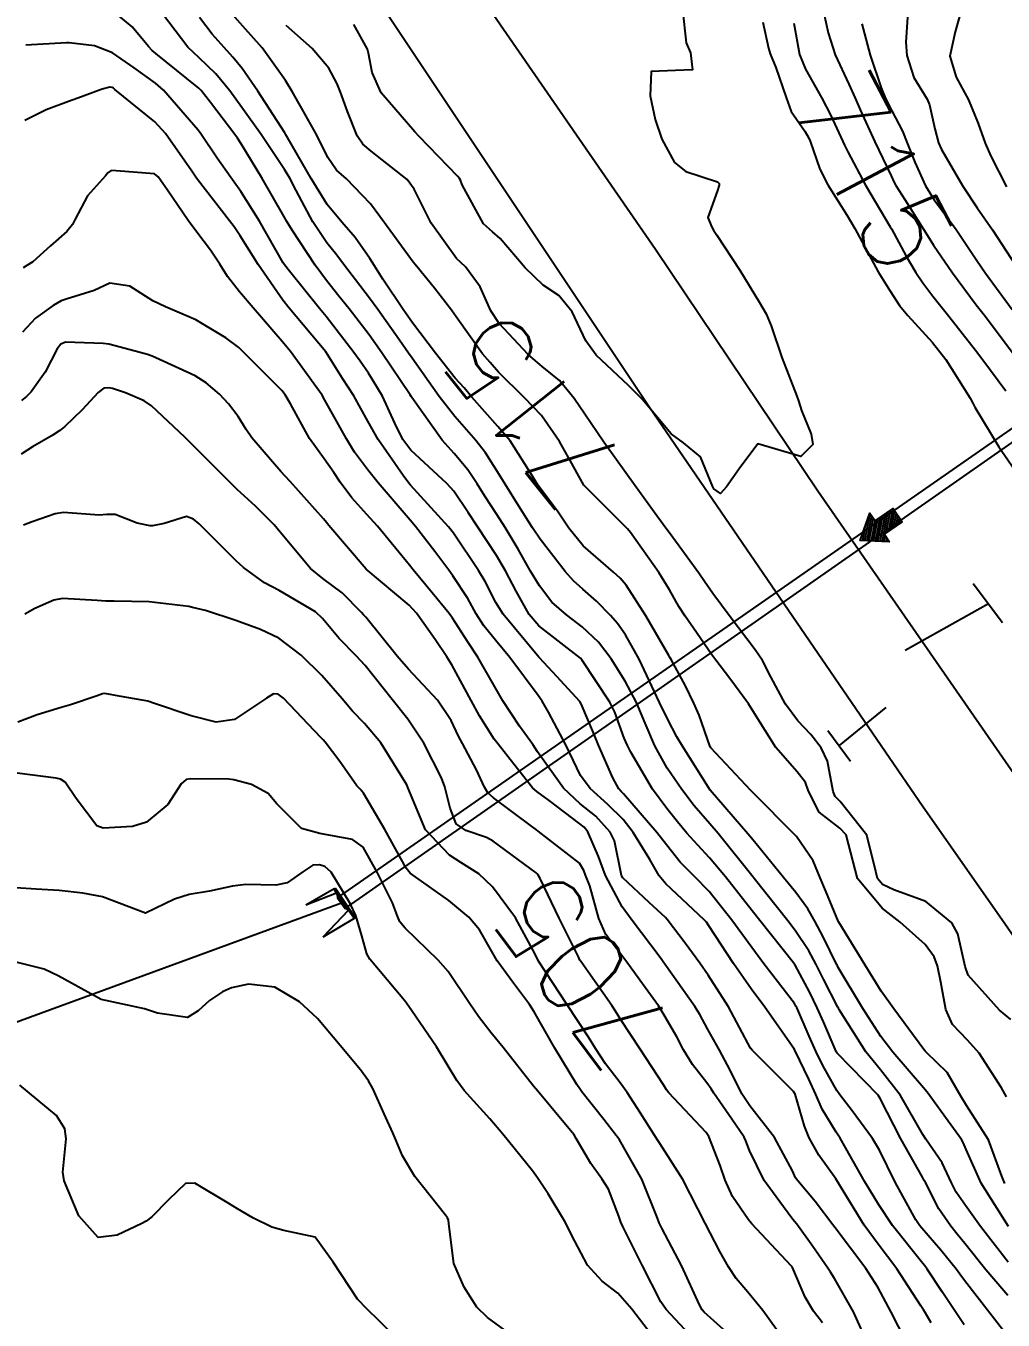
# Model space of a CAD drawing. Header units: metres. Extents: x 298520 to 308411, y 7433745 to 7450750.
# Drawn here: x 300044.5 to 300089.6, y 7449226.3 to 7449286 of the extents above; entities that cross this region are included whole.
import ezdxf
from ezdxf.enums import TextEntityAlignment as Align

# ---------------------------------------------------------------- set-up
doc = ezdxf.new("R2010")
doc.units = ezdxf.units.M
doc.header["$LTSCALE"] = 10
doc.linetypes.add('CONTINUO', pattern=[0])
doc.linetypes.add('TRACEJADO', pattern=[8.7, 8, -0.7])
for name, color, linetype in [('Cotas', 45, 'Continuous'), ('Curvas de Nivel 1m', 11, 'Continuous'), ('Curvas de Nivel 5m', 15, 'Continuous'), ('GALERIA', 45, 'Continuous'), ('Linha Férrea', 251, 'TRACKS'), ('Pórtico', 62, 'Continuous'), ('TEXTO', 45, 'Continuous')]:
    doc.layers.add(name, color=color, linetype=linetype)
doc.styles.add('Style-STANDARD', font='STANDARD.shx')
doc.linetypes.add('TRACKS', pattern='A,0.15,[130,ltypeshp.shx,S=0.25,R=0,X=0,Y=0],0.15', length=0.3)

msp = doc.modelspace()

# ---------------------------------------------------------------- hatches: boundary and pattern name
at = {"layer": 'TEXTO'}
msp.add_hatch(color=256, dxfattribs=at).paths.add_polyline_path([(300084.906, 7449263.111), (300084.065, 7449262.543), (300084.306, 7449262.187), (300082.96, 7449262.242), (300083.41, 7449263.511), (300083.651, 7449263.155), (300084.492, 7449263.724)])

# ---------------------------------------------------------------- linework, layer by layer
at = {"layer": 'Curvas de Nivel 1m', "flags": 128}
for points, elevation in [([(300089.787, 7449228.938), (300088.521, 7449230.583), (300087.817, 7449231.548), (300087.397, 7449232.167), (300087.184, 7449232.6), (300086.753, 7449233.518), (300085.993, 7449234.618), (300085.856, 7449234.834), (300084.817, 7449236.631), (300083.895, 7449237.816), (300083.222, 7449238.647), (300082.004, 7449240.577), (300081.956, 7449240.66), (300081.924, 7449240.716), (300081.269, 7449241.996), (300080.93, 7449242.675), (300080.588, 7449243.309), (300079.968, 7449244.243), (300079.626, 7449244.693), (300078.065, 7449246.646), (300078.018, 7449246.71), (300076.404, 7449248.726), (300076.027, 7449249.17), (300075.301, 7449250.007), (300074.725, 7449250.75), (300074.058, 7449251.736), (300073.48, 7449252.766), (300073.038, 7449253.816), (300072.635, 7449254.775), (300072.108, 7449255.755), (300071.465, 7449256.79), (300070.887, 7449257.555), (300070.137, 7449258.26), (300069.404, 7449258.817), (300068.737, 7449259.409), (300068.156, 7449260.153), (300067.749, 7449260.834), (300067.169, 7449261.849), (300066.581, 7449262.846), (300066.199, 7449263.443), (300065.639, 7449264.29), (300065.277, 7449264.864), (300064.858, 7449265.509), (300064.227, 7449266.27), (300063.675, 7449266.886), (300062.262, 7449268.854), (300062.233, 7449268.9), (300062.193, 7449268.971), (300060.885, 7449270.914), (300060.295, 7449271.739), (300059.377, 7449272.934), (300058.906, 7449273.528), (300058.326, 7449274.249), (300057.801, 7449274.955), (300056.741, 7449276.574), (300056.495, 7449276.969), (300056.357, 7449277.212), (300055.341, 7449278.98), (300054.399, 7449280.549), (300054.224, 7449280.815), (300054.098, 7449280.995), (300052.971, 7449282.466), (300052.539, 7449283.018), (300052.49, 7449283.076), (300052.434, 7449283.13), (300051.888, 7449283.576), (300050.45, 7449284.733), (300050.279, 7449284.871), (300050.109, 7449285.045), (300049.361, 7449285.956), (300048.469, 7449286.699)], 712), ([(300089.803, 7449230.592), (300088.539, 7449232.583), (300087.848, 7449234.136), (300087.722, 7449234.462), (300087.644, 7449234.593), (300087.022, 7449235.446), (300086.183, 7449236.615), (300086.058, 7449236.791), (300085.887, 7449236.99), (300084.462, 7449238.634), (300083.91, 7449239.358), (300083.079, 7449240.648), (300081.951, 7449242.543), (300081.908, 7449242.616), (300081.89, 7449242.661), (300081.254, 7449243.959), (300080.873, 7449244.676), (300080.544, 7449245.244), (300079.993, 7449246.006), (300079.424, 7449246.696), (300078.02, 7449248.414), (300077.771, 7449248.713), (300076.043, 7449250.73), (300074.754, 7449252.75), (300074.507, 7449253.183), (300074.085, 7449253.981), (300073.697, 7449254.764), (300073.342, 7449255.53), (300072.754, 7449256.774), (300072.134, 7449257.895), (300071.765, 7449258.412), (300071.433, 7449258.791), (300070.795, 7449259.446), (300070.155, 7449260.001), (300069.732, 7449260.38), (300069.349, 7449260.812), (300068.185, 7449262.315), (300067.835, 7449262.834), (300067.205, 7449263.838), (300066.574, 7449264.846), (300066.219, 7449265.416), (300065.662, 7449266.293), (300065.216, 7449266.865), (300064.249, 7449267.973), (300063.53, 7449268.887), (300062.281, 7449270.667), (300062.122, 7449270.902), (300061.701, 7449271.497), (300060.696, 7449272.916), (300060.318, 7449273.433), (300059.67, 7449274.273), (300059.163, 7449274.938), (300058.806, 7449275.411), (300058.343, 7449275.988), (300057.698, 7449276.957), (300056.937, 7449278.402), (300056.635, 7449278.967), (300056.387, 7449279.378), (300055.311, 7449280.981), (300054.422, 7449282.234), (300053.863, 7449282.999), (300053.219, 7449283.787), (300052.448, 7449284.519), (300051.934, 7449285.025), (300050.472, 7449286.944)], 713), ([(300074.764, 7449286.756), (300074.929, 7449285.224), (300075.136, 7449284.75), (300075.223, 7449283.967), (300074.441, 7449283.935), (300073.32, 7449283.891), (300073.265, 7449282.772), (300073.502, 7449281.684), (300073.811, 7449280.766), (300074.392, 7449279.702), (300074.911, 7449279.275), (300076.384, 7449278.8), (300076.455, 7449278.729), (300076.455, 7449278.656), (300076.378, 7449278.398), (300075.938, 7449277.158), (300076.099, 7449276.734), (300076.191, 7449276.572), (300076.349, 7449276.345), (300077.411, 7449274.719), (300078.318, 7449273.23), (300078.628, 7449272.707), (300078.848, 7449272.162), (300079.352, 7449270.699), (300080.042, 7449268.915), (300080.122, 7449268.691), (300080.256, 7449268.252), (300080.706, 7449267.149), (300080.784, 7449266.682), (300080.227, 7449266.118), (300078.233, 7449266.71), (300077.376, 7449265.563), (300076.798, 7449264.724), (300076.514, 7449264.423), (300076.212, 7449264.634), (300076.176, 7449264.694), (300076.162, 7449264.731), (300075.594, 7449266.107), (300074.814, 7449266.751), (300074.239, 7449267.179), (300072.907, 7449268.774), (300072.269, 7449269.404), (300070.777, 7449270.795), (300070.293, 7449271.469), (300069.67, 7449272.81), (300069.051, 7449273.55), (300068.325, 7449274.031), (300067.497, 7449274.838), (300066.346, 7449276.187), (300065.989, 7449276.495), (300065.579, 7449276.862), (300064.596, 7449278.661), (300064.522, 7449278.878), (300064.468, 7449278.963), (300064.385, 7449279.047), (300062.607, 7449280.898), (300062.406, 7449281.116), (300060.854, 7449282.916), (300060.442, 7449283.851), (300060.268, 7449284.74), (300060.221, 7449284.923), (300059.588, 7449286.057)], 717), ([(300081.274, 7449286.672), (300081.478, 7449285.684), (300081.806, 7449284.666), (300082.433, 7449283.317), (300082.726, 7449282.657), (300082.976, 7449282.095), (300083.636, 7449280.648), (300084.387, 7449279.077), (300084.525, 7449278.778), (300084.602, 7449278.637), (300085.017, 7449277.986), (300085.888, 7449276.617), (300086.063, 7449276.327), (300086.346, 7449275.879), (300087.216, 7449274.601), (300088.318, 7449273.132), (300088.741, 7449272.586), (300090.155, 7449270.701)], 714), ([(300085.158, 7449286.63), (300085.07, 7449285.242), (300085.111, 7449284.63), (300085.433, 7449283.62), (300086.051, 7449282.616), (300086.164, 7449282.358), (300086.409, 7449281.253), (300086.575, 7449280.608), (300086.718, 7449280.289), (300087.699, 7449278.597), (300088.368, 7449277.597), (300089.064, 7449276.583), (300090.334, 7449274.656)], 712), ([(300087.591, 7449286.599), (300087.339, 7449285.727), (300087.096, 7449284.604), (300087.4, 7449283.639), (300087.964, 7449282.595), (300088.412, 7449281.489), (300088.73, 7449280.587), (300088.988, 7449279.993), (300089.709, 7449278.577)], 711), ([(300089.634, 7449232.572), (300089.503, 7449232.906), (300088.891, 7449234.58), (300087.877, 7449236.165), (300087.615, 7449236.594), (300086.981, 7449237.69), (300086.017, 7449238.618), (300085.958, 7449238.674), (300085.904, 7449238.76), (300084.512, 7449240.634), (300083.935, 7449241.444), (300083.192, 7449242.648), (300081.973, 7449244.637), (300081.966, 7449244.653), (300081.383, 7449246.059), (300081.12, 7449246.673), (300080.8, 7449247.467), (300080.022, 7449248.58), (300079.916, 7449248.691), (300078.042, 7449250.587), (300077.92, 7449250.711), (300076.072, 7449252.68), (300076.043, 7449252.73), (300075.529, 7449254.181), (300075.285, 7449254.742), (300074.893, 7449255.541), (300074.24, 7449256.758), (300074.195, 7449256.83), (300074.125, 7449256.942), (300073.064, 7449258.771), (300072.157, 7449260.185), (300071.885, 7449260.509), (300071.57, 7449260.786), (300070.181, 7449262.007), (300069.519, 7449262.81), (300068.99, 7449263.607), (300068.211, 7449264.642), (300068.074, 7449264.831), (300067.839, 7449265.211), (300066.808, 7449266.844), (300066.243, 7449267.513), (300065.043, 7449268.868), (300064.682, 7449269.289), (300064.272, 7449269.743), (300063.367, 7449270.889), (300062.304, 7449272.298), (300061.865, 7449272.904), (300060.929, 7449274.312), (300060.55, 7449274.918), (300060.336, 7449275.259), (300059.651, 7449276.235), (300059.039, 7449276.94), (300058.365, 7449277.764), (300057.622, 7449278.958), (300056.528, 7449280.842), (300056.457, 7449280.969), (300056.404, 7449281.062), (300055.168, 7449282.983), (300054.443, 7449284.032), (300054.014, 7449284.561), (300053.606, 7449285.003), (300053.06, 7449285.612), (300052.467, 7449286.386)], 714), ([(300089.919, 7449240.144), (300089.399, 7449240.575), (300087.947, 7449242.179), (300087.805, 7449242.592), (300087.468, 7449244.098), (300087.198, 7449244.602), (300085.987, 7449245.579), (300084.513, 7449246.117), (300083.999, 7449246.378), (300083.762, 7449246.642), (300083.681, 7449246.969), (300083.268, 7449248.648), (300082.038, 7449250.201), (300081.808, 7449250.431), (300081.709, 7449250.665), (300081.451, 7449252.056), (300081.168, 7449252.674), (300080.688, 7449253.29), (300080.085, 7449253.917), (300079.518, 7449254.696), (300078.845, 7449255.963), (300078.46, 7449256.707), (300078.12, 7449257.207), (300076.955, 7449258.722), (300076.154, 7449259.801), (300075.775, 7449260.352), (300075.517, 7449260.74), (300074.19, 7449262.552), (300074.032, 7449262.762), (300073.575, 7449263.39), (300072.575, 7449264.776), (300072.218, 7449265.27), (300071.125, 7449266.791), (300070.252, 7449268.074), (300069.768, 7449268.807), (300069.083, 7449269.63), (300068.277, 7449270.284), (300067.633, 7449270.837), (300066.304, 7449272.26), (300065.92, 7449272.856), (300065.415, 7449273.954), (300064.753, 7449274.874), (300064.533, 7449275.075), (300064.337, 7449275.271), (300063.166, 7449276.892), (300062.376, 7449278.46), (300062.053, 7449278.903), (300060.396, 7449280.218), (300060.01, 7449280.537), (300059.749, 7449280.93), (300059.301, 7449282.056), (300058.974, 7449282.942), (300058.826, 7449283.333), (300058.444, 7449284.055), (300057.67, 7449284.958), (300056.463, 7449286.014)], 716), ([(300078.468, 7449286.179), (300078.727, 7449284.978), (300078.811, 7449284.705), (300079.067, 7449284.077), (300079.542, 7449282.693), (300079.775, 7449282.048), (300080.407, 7449281.136), (300080.58, 7449280.854), (300080.648, 7449280.678), (300081.103, 7449279.386), (300081.469, 7449278.669), (300082.362, 7449277.254), (300082.711, 7449276.656), (300083.142, 7449275.855), (300083.79, 7449274.645), (300084.324, 7449273.786), (300084.783, 7449273.098), (300085.158, 7449272.627), (300086.294, 7449271.382), (300086.909, 7449270.604), (300088.046, 7449268.811), (300088.165, 7449268.591), (300088.26, 7449268.399), (300089.366, 7449266.579), (300090.22, 7449265.321)], 716), ([(300083.034, 7449286.088), (300083.418, 7449284.65), (300083.933, 7449283.143), (300084.134, 7449282.643), (300084.417, 7449282.075), (300084.911, 7449281.135), (300085.121, 7449280.629), (300085.478, 7449279.708), (300085.974, 7449278.616), (300086.373, 7449277.969), (300087.389, 7449276.6), (300088.339, 7449275.176), (300088.74, 7449274.586), (300089.974, 7449272.907)], 713), ([(300089.771, 7449227.394), (300088.767, 7449228.58), (300087.795, 7449229.808), (300087.442, 7449230.238), (300087.144, 7449230.6), (300086.6, 7449231.393), (300085.972, 7449232.618), (300085.923, 7449232.708), (300085.835, 7449232.859), (300084.843, 7449234.63), (300083.881, 7449236.496), (300083.785, 7449236.641), (300081.902, 7449238.586), (300081.871, 7449238.628), (300081.858, 7449238.661), (300081.273, 7449240.026), (300080.981, 7449240.674), (300080.631, 7449241.378), (300079.953, 7449242.672), (300079.938, 7449242.69), (300079.892, 7449242.752), (300078.335, 7449244.706), (300077.98, 7449245.155), (300076.751, 7449246.723), (300076.012, 7449247.594), (300075.467, 7449248.188), (300074.969, 7449248.746), (300074.537, 7449249.261), (300074.034, 7449249.874), (300073.378, 7449250.767), (300072.372, 7449252.473), (300072.219, 7449252.779), (300072.076, 7449253.124), (300071.633, 7449254.332), (300071.404, 7449254.79), (300070.122, 7449256.737), (300070.053, 7449256.811), (300068.138, 7449258.316), (300067.685, 7449258.835), (300067.085, 7449259.909), (300066.594, 7449260.846), (300066.173, 7449261.554), (300065.31, 7449262.863), (300064.866, 7449263.536), (300064.209, 7449264.518), (300063.891, 7449264.883), (300062.228, 7449266.411), (300061.853, 7449266.904), (300061.482, 7449267.67), (300060.915, 7449268.913), (300060.273, 7449269.966), (300059.88, 7449270.527), (300059.584, 7449270.93), (300058.307, 7449272.581), (300058.008, 7449272.953), (300056.623, 7449274.674), (300056.394, 7449274.969), (300056.334, 7449275.057), (300055.235, 7449276.981), (300054.373, 7449278.358), (300053.922, 7449278.997), (300053.286, 7449279.901), (300052.534, 7449281.018), (300052.406, 7449281.192), (300050.812, 7449283.036), (300050.436, 7449283.355), (300049.446, 7449284.058), (300048.45, 7449284.761), (300047.623, 7449285.078), (300046.454, 7449285.213), (300046.331, 7449285.214), (300044.453, 7449285.11)], 711), ([(300087.755, 7449226.044), (300087.387, 7449226.596), (300086.74, 7449227.572), (300086.055, 7449228.616), (300085.94, 7449228.773), (300085.786, 7449228.952), (300084.454, 7449230.633), (300083.817, 7449231.579), (300083.184, 7449232.646), (300082.306, 7449234.198), (300082.041, 7449234.658), (300081.857, 7449234.936), (300081.21, 7449236.007), (300080.912, 7449236.675), (300080.594, 7449237.384), (300079.961, 7449238.689), (300079.944, 7449238.73), (300079.904, 7449238.802), (300078.559, 7449240.704), (300077.936, 7449241.555), (300077.109, 7449242.718), (300075.97, 7449244.469), (300075.865, 7449244.625), (300075.769, 7449244.733), (300073.997, 7449246.394), (300073.681, 7449246.763), (300073.248, 7449247.53), (300072.488, 7449248.775), (300072.029, 7449249.364), (300071.312, 7449250.067), (300070.496, 7449250.803), (300070.052, 7449251.402), (300069.383, 7449252.817), (300068.583, 7449254.33), (300068.282, 7449254.828), (300068.097, 7449255.094), (300066.793, 7449256.843), (300066.131, 7449257.646), (300065.585, 7449258.306), (300065.234, 7449258.864), (300064.846, 7449259.566), (300064.16, 7449260.624), (300063.976, 7449260.882), (300063.327, 7449261.737), (300062.434, 7449262.898), (300062.196, 7449263.183), (300060.708, 7449264.915), (300060.219, 7449265.523), (300059.625, 7449266.327), (300059.251, 7449266.935), (300058.26, 7449268.726), (300058.123, 7449268.951), (300057.766, 7449269.457), (300056.669, 7449270.966), (300056.29, 7449271.428), (300054.949, 7449272.984), (300054.32, 7449273.729), (300053.764, 7449274.436), (300053.404, 7449275.004), (300052.977, 7449275.648), (300052.347, 7449276.472), (300051.938, 7449277.024), (300050.992, 7449278.415), (300050.563, 7449279.038), (300050.384, 7449279.176), (300048.628, 7449279.309), (300048.386, 7449279.332), (300048.242, 7449279.214), (300048.126, 7449279.073), (300047.301, 7449278.149), (300046.736, 7449277.086), (300046.604, 7449276.834), (300046.347, 7449276.514), (300045.588, 7449275.85), (300044.782, 7449275.106), (300044.506, 7449274.934), (300044.33, 7449274.837)], 709), ([(300086.234, 7449226.134), (300085.958, 7449226.617), (300085.882, 7449226.737), (300085.766, 7449226.922), (300084.655, 7449228.631), (300083.794, 7449229.766), (300083.142, 7449230.647), (300082.052, 7449232.436), (300081.921, 7449232.659), (300081.834, 7449232.79), (300081.051, 7449233.878), (300080.614, 7449234.679), (300080.394, 7449235.215), (300079.955, 7449236.689), (300079.936, 7449236.741), (300079.884, 7449236.818), (300077.985, 7449238.709), (300077.904, 7449238.821), (300076.892, 7449240.72), (300075.945, 7449242.19), (300075.557, 7449242.736), (300074.886, 7449243.67), (300074.06, 7449244.759), (300073.974, 7449244.851), (300073.218, 7449245.534), (300072.001, 7449246.671), (300071.948, 7449246.781), (300071.616, 7449248.383), (300071.429, 7449248.789), (300070.757, 7449249.525), (300070.036, 7449250.098), (300069.262, 7449250.818), (300068.068, 7449252.497), (300067.846, 7449252.832), (300067.24, 7449253.68), (300066.465, 7449254.846), (300066.102, 7449255.487), (300065.322, 7449256.862), (300064.841, 7449257.58), (300064.141, 7449258.67), (300063.997, 7449258.881), (300063.212, 7449259.83), (300062.335, 7449260.898), (300062.166, 7449261.104), (300060.678, 7449262.915), (300060.198, 7449263.444), (300059.494, 7449264.219), (300058.965, 7449264.939), (300058.668, 7449265.394), (300058.224, 7449266.021), (300057.54, 7449266.957), (300056.671, 7449268.552), (300056.428, 7449268.968), (300056.265, 7449269.173), (300054.46, 7449270.988), (300054.285, 7449271.149), (300053.691, 7449271.6), (300052.304, 7449272.44), (300050.902, 7449273.034), (300050.316, 7449273.309), (300049.258, 7449273.991), (300048.323, 7449274.119), (300047.612, 7449273.785), (300046.316, 7449273.393), (300046.09, 7449273.317), (300045.708, 7449273.096), (300044.896, 7449272.512), (300044.294, 7449271.865)], 708), ([(300085.068, 7449225.302), (300084.4, 7449226.634), (300083.774, 7449227.782), (300083.216, 7449228.646), (300081.802, 7449230.525), (300081.745, 7449230.604), (300081.701, 7449230.662), (300080.891, 7449231.745), (300080.082, 7449232.686), (300079.982, 7449232.835), (300079.838, 7449233.151), (300079.01, 7449234.698), (300077.875, 7449236.157), (300077.496, 7449236.716), (300076.964, 7449237.794), (300076.466, 7449238.724), (300075.913, 7449239.713), (300075.555, 7449240.371), (300075.324, 7449240.739), (300073.952, 7449242.693), (300073.902, 7449242.761), (300073.77, 7449242.947), (300072.391, 7449244.776), (300071.981, 7449245.341), (300071.209, 7449246.792), (300070.881, 7449247.666), (300070.395, 7449248.804), (300070.227, 7449249.009), (300070.027, 7449249.176), (300068.609, 7449250.252), (300068.041, 7449250.656), (300067.842, 7449250.832), (300066.974, 7449251.926), (300066.256, 7449252.848), (300066.075, 7449253.086), (300065.385, 7449254.159), (300065.014, 7449254.866), (300064.117, 7449256.506), (300063.877, 7449256.882), (300063.343, 7449257.676), (300062.481, 7449258.897), (300062.147, 7449259.265), (300060.163, 7449260.92), (300058.437, 7449262.946), (300058.328, 7449263.082), (300058.196, 7449263.245), (300056.659, 7449264.966), (300056.22, 7449265.435), (300054.884, 7449266.99), (300054.627, 7449267.375), (300054.253, 7449267.977), (300053.814, 7449268.552), (300053.384, 7449269.003), (300052.777, 7449269.522), (300052.271, 7449269.846), (300050.79, 7449270.523), (300050.28, 7449270.758), (300050.073, 7449270.836), (300049.274, 7449271.055), (300048.286, 7449271.305), (300048.02, 7449271.339), (300046.288, 7449271.404), (300046.064, 7449271.314), (300045.906, 7449271.094), (300045.35, 7449270.022), (300044.701, 7449269.106), (300044.481, 7449268.887), (300044.259, 7449268.711)], 707), ([(300083.404, 7449224.977), (300082.659, 7449226.651), (300081.778, 7449228.181), (300081.592, 7449228.474), (300081.47, 7449228.665), (300080.781, 7449229.663), (300080.038, 7449230.686), (300079.936, 7449230.819), (300079.807, 7449230.973), (300078.527, 7449232.703), (300077.847, 7449234.093), (300077.685, 7449234.546), (300077.607, 7449234.714), (300077.045, 7449235.543), (300076.206, 7449236.735), (300076.084, 7449236.936), (300075.888, 7449237.22), (300075.218, 7449238.062), (300074.807, 7449238.746), (300074.498, 7449239.341), (300073.919, 7449240.342), (300073.648, 7449240.763), (300072.918, 7449241.79), (300072.195, 7449242.778), (300071.956, 7449243.088), (300071.229, 7449244.055), (300070.9, 7449244.796), (300070.489, 7449246.309), (300070.292, 7449246.806), (300070.209, 7449247.011), (300070.008, 7449247.349), (300068.106, 7449248.829), (300068.024, 7449248.889), (300067.796, 7449249.061), (300066.038, 7449250.366), (300065.781, 7449250.595), (300065.628, 7449250.856), (300065.259, 7449251.658), (300064.601, 7449252.872), (300064.421, 7449253.22), (300064.084, 7449253.939), (300063.446, 7449254.886), (300062.114, 7449256.307), (300061.586, 7449256.905), (300060.141, 7449258.709), (300060.043, 7449258.823), (300059.953, 7449258.923), (300059.049, 7449259.833), (300058.158, 7449260.5), (300057.591, 7449260.956), (300056.188, 7449262.638), (300055.916, 7449262.974), (300055.052, 7449263.838), (300054.209, 7449264.608), (300053.801, 7449265.004), (300052.236, 7449266.577), (300051.792, 7449267.025), (300050.257, 7449268.467), (300049.912, 7449268.698), (300049.05, 7449269.058), (300048.456, 7449269.258), (300048.265, 7449269.3), (300048.056, 7449269.281), (300047.792, 7449269.075), (300047.052, 7449268.285), (300046.247, 7449267.508), (300046.016, 7449267.322), (300045.666, 7449267.096), (300044.761, 7449266.579), (300044.23, 7449266.23)], 706), ([(300079.737, 7449224.954), (300078.477, 7449226.703), (300077.771, 7449227.559), (300077.243, 7449228.183), (300076.881, 7449228.724), (300076.49, 7449229.43), (300075.813, 7449230.74), (300074.782, 7449232.751), (300073.847, 7449234.204), (300073.478, 7449234.764), (300072.83, 7449235.809), (300072.212, 7449236.777), (300071.887, 7449237.222), (300071.2, 7449238.094), (300070.74, 7449238.797), (300070.423, 7449239.317), (300069.916, 7449240.094), (300069.442, 7449240.815), (300068.436, 7449242.334), (300068.122, 7449242.828), (300067.956, 7449243.153), (300067.049, 7449244.839), (300065.994, 7449246.266), (300065.359, 7449246.86), (300064.528, 7449247.392), (300064.011, 7449247.719), (300062.903, 7449248.891), (300062.091, 7449250.851), (300062.073, 7449250.9), (300062.044, 7449250.971), (300060.841, 7449252.912), (300060.082, 7449253.802), (300059.527, 7449254.368), (300059.055, 7449254.936), (300058.109, 7449256.018), (300057.164, 7449256.96), (300056.131, 7449257.745), (300055.289, 7449258.137), (300054.138, 7449258.553), (300052.739, 7449259.014), (300052.144, 7449259.163), (300051.969, 7449259.198), (300050.147, 7449259.417), (300048.536, 7449259.453), (300048.147, 7449259.451), (300047.746, 7449259.475), (300046.148, 7449259.568), (300045.749, 7449259.492), (300044.868, 7449259.103), (300044.399, 7449258.848)], 704), ([(300076.649, 7449225.827), (300075.761, 7449226.626), (300075.663, 7449226.741), (300075.545, 7449226.963), (300074.733, 7449228.75), (300073.809, 7449230.51), (300073.688, 7449230.761), (300073.611, 7449230.966), (300072.881, 7449232.77), (300071.851, 7449234.581), (300071.77, 7449234.699), (300071.705, 7449234.782), (300071.124, 7449235.531), (300070.116, 7449236.807), (300070.017, 7449236.941), (300069.886, 7449237.135), (300068.87, 7449238.82), (300067.919, 7449240.486), (300067.701, 7449240.832), (300066.958, 7449241.819), (300066.213, 7449242.847), (300065.957, 7449243.275), (300065.388, 7449244.28), (300064.906, 7449244.866), (300063.984, 7449245.634), (300062.196, 7449246.898), (300062.005, 7449247.126), (300061.029, 7449248.91), (300060.04, 7449250.589), (300059.888, 7449250.769), (300059.731, 7449250.925), (300058.941, 7449252.055), (300058.263, 7449252.947), (300058.177, 7449253.051), (300058.075, 7449253.163), (300056.343, 7449254.967), (300056.096, 7449255.15), (300055.891, 7449255.178), (300055.555, 7449254.978), (300054.083, 7449253.989), (300053.233, 7449253.857), (300052.084, 7449254.153), (300050.395, 7449254.732), (300050.091, 7449254.826), (300049.911, 7449254.863), (300048.766, 7449255.06), (300048.095, 7449255.18), (300047.989, 7449255.177), (300047.747, 7449255.073), (300046.51, 7449254.665), (300046.087, 7449254.541), (300044.976, 7449254.209), (300044.081, 7449253.869)], 703), ([(300075.735, 7449224.908), (300074.01, 7449226.758), (300073.766, 7449227.101), (300072.916, 7449228.769), (300072.001, 7449230.587), (300071.916, 7449230.779), (300071.816, 7449231.066), (300071.344, 7449232.303), (300071.044, 7449232.792), (300070.528, 7449233.487), (300069.851, 7449234.652), (300069.756, 7449234.811), (300069.205, 7449235.474), (300068.077, 7449236.828), (300067.885, 7449237.065), (300066.482, 7449238.844), (300065.91, 7449239.543), (300065.339, 7449240.28), (300064.948, 7449240.865), (300063.945, 7449242.348), (300063.487, 7449242.885), (300061.967, 7449244.354), (300061.719, 7449244.653), (300061.61, 7449244.905), (300061.372, 7449245.517), (300060.686, 7449246.913), (300060.015, 7449248.087), (300059.535, 7449248.444), (300058.021, 7449248.717), (300057.176, 7449248.958), (300056.034, 7449250.091), (300055.633, 7449250.57), (300054.874, 7449250.988), (300054.046, 7449251.201), (300053.817, 7449251.232), (300052.046, 7449251.24), (300051.852, 7449251.216), (300051.629, 7449251.024), (300051.007, 7449250.056), (300050.025, 7449249.248), (300049.376, 7449249.05), (300048.022, 7449248.963), (300047.723, 7449249.073), (300046.777, 7449250.341), (300046.262, 7449251.088), (300046.045, 7449251.232), (300045.86, 7449251.278), (300044.049, 7449251.51)], 702), ([(300073.737, 7449225.057), (300072.425, 7449226.773), (300071.77, 7449227.504), (300071.05, 7449228.065), (300070.38, 7449228.801), (300069.799, 7449229.901), (300069.333, 7449230.815), (300068.561, 7449232.087), (300068.075, 7449232.828), (300067.836, 7449233.152), (300066.463, 7449234.844), (300065.864, 7449235.556), (300064.689, 7449236.868), (300064.339, 7449237.325), (300063.895, 7449238.062), (300063.403, 7449238.885), (300062.274, 7449240.541), (300062.017, 7449240.899), (300061.925, 7449241.018), (300060.327, 7449242.924), (300060.193, 7449243.164), (300059.964, 7449244.007), (300059.687, 7449244.933), (300059.42, 7449245.497), (300058.551, 7449246.942), (300058.254, 7449247.195), (300058.006, 7449247.272), (300057.698, 7449247.261), (300057.235, 7449246.958), (300056.517, 7449246.443), (300055.993, 7449246.34), (300054.61, 7449246.374), (300053.992, 7449246.295), (300052.93, 7449246.069), (300051.986, 7449245.909), (300051.314, 7449245.696), (300049.973, 7449245.04), (300047.984, 7449245.801), (300047.089, 7449245.977), (300045.988, 7449246.095), (300044.935, 7449246.16), (300043.989, 7449246.212)], 701), ([(300061.738, 7449225.269), (300060.055, 7449226.926), (300059.909, 7449227.072), (300059.766, 7449227.232), (300058.636, 7449228.941), (300057.8, 7449230.095), (300056.366, 7449230.403), (300055.807, 7449230.551), (300054.933, 7449230.983), (300054.226, 7449231.402), (300053.819, 7449231.65), (300052.252, 7449232.592), (300051.828, 7449232.574), (300051.04, 7449231.809), (300050.268, 7449231.035), (300050.012, 7449230.836), (300049.808, 7449230.722), (300048.675, 7449230.186), (300047.798, 7449230.083), (300046.896, 7449231.079), (300046.216, 7449232.699), (300046.164, 7449233.087), (300046.308, 7449234.625), (300046.253, 7449235.086), (300045.862, 7449235.705), (300044.174, 7449237.116)], 699)]:
    msp.add_lwpolyline(points, dxfattribs=dict(at, elevation=elevation))
at = {"layer": 'Curvas de Nivel 5m', "flags": 128}
for points, elevation in [([(300089.722, 7449236.572), (300089.48, 7449236.981), (300088.457, 7449238.584), (300087.909, 7449239.179), (300087.23, 7449239.915), (300086.917, 7449240.605), (300086.687, 7449241.864), (300086.536, 7449242.611), (300086.379, 7449243.035), (300085.963, 7449243.599), (300084.801, 7449244.632), (300083.983, 7449245.285), (300082.84, 7449246.652), (300082.429, 7449248.245), (300082.323, 7449248.657), (300082.026, 7449248.968), (300081.065, 7449249.707), (300080.583, 7449250.682), (300080.441, 7449251.076), (300080.056, 7449251.57), (300079.076, 7449252.7), (300078.088, 7449254.267), (300077.813, 7449254.713), (300076.95, 7449255.876), (300076.293, 7449256.728), (300076.117, 7449256.973), (300075.401, 7449258.006), (300074.882, 7449258.749), (300074.591, 7449259.197), (300074.155, 7449259.975), (300073.67, 7449260.765), (300072.355, 7449262.613), (300072.229, 7449262.78), (300072.193, 7449262.824), (300070.213, 7449264.8), (300069.497, 7449266.082), (300069.078, 7449266.817), (300068.251, 7449268.017), (300067.465, 7449268.838), (300066.275, 7449270.025), (300065.881, 7449270.458), (300065.527, 7449270.861), (300064.308, 7449272.578), (300064.106, 7449272.882), (300063.316, 7449273.897), (300062.493, 7449274.898), (300062.335, 7449275.097), (300061, 7449276.914), (300060.366, 7449277.786), (300059.257, 7449278.937), (300058.79, 7449279.347), (300058.393, 7449279.921), (300057.885, 7449280.955), (300057.199, 7449282.184), (300056.752, 7449282.967), (300056.438, 7449283.486), (300055.354, 7449284.981), (300054.463, 7449285.995), (300053.999, 7449286.528)], 715), ([(300079.906, 7449286.127), (300080.168, 7449284.684), (300080.443, 7449284), (300081.199, 7449282.672), (300081.609, 7449281.863), (300082.161, 7449280.662), (300082.238, 7449280.499), (300082.398, 7449280.181), (300083.215, 7449278.652), (300084.354, 7449276.732), (300084.405, 7449276.639), (300085.078, 7449275.366), (300085.532, 7449274.622), (300085.856, 7449274.145), (300086.322, 7449273.527), (300087.049, 7449272.603), (300088.29, 7449271.029), (300088.63, 7449270.587), (300089.687, 7449269.158)], 715), ([(300089.748, 7449225.551), (300088.947, 7449226.578), (300087.778, 7449228.093), (300087.569, 7449228.381), (300087.413, 7449228.596), (300086.683, 7449229.498), (300085.802, 7449230.503), (300085.709, 7449230.621), (300085.538, 7449230.891), (300084.578, 7449232.633), (300083.848, 7449234.106), (300083.536, 7449234.643), (300082.599, 7449235.926), (300082.026, 7449236.659), (300081.885, 7449236.868), (300081.236, 7449238.01), (300080.916, 7449238.675), (300080.605, 7449239.375), (300080.036, 7449240.688), (300079.998, 7449240.762), (300079.926, 7449240.882), (300078.52, 7449242.704), (300077.96, 7449243.456), (300077.045, 7449244.719), (300075.993, 7449246.041), (300075.316, 7449246.74), (300074.658, 7449247.399), (300074.017, 7449248.195), (300073.579, 7449248.764), (300072.041, 7449250.556), (300071.925, 7449250.665), (300071.817, 7449250.783), (300071.544, 7449251.294), (300070.884, 7449252.798), (300070.646, 7449253.369), (300070.092, 7449254.704), (300070.022, 7449254.811), (300068.955, 7449255.977), (300068.156, 7449256.83), (300068.123, 7449256.867), (300066.489, 7449258.847), (300066.148, 7449259.387), (300065.653, 7449260.353), (300065.346, 7449260.862), (300064.189, 7449262.59), (300063.963, 7449262.882), (300062.212, 7449264.803), (300062.132, 7449264.901), (300061.875, 7449265.245), (300060.72, 7449266.915), (300060.245, 7449267.754), (300059.586, 7449268.93), (300059.061, 7449269.728), (300058.295, 7449270.95), (300056.611, 7449272.967), (300056.317, 7449273.341), (300055.176, 7449274.982), (300054.346, 7449276.313), (300054.074, 7449276.718), (300053.857, 7449276.997), (300052.381, 7449278.906), (300052.302, 7449279.021), (300052.107, 7449279.301), (300050.899, 7449281.035), (300050.411, 7449281.571), (300048.567, 7449283.068), (300048.492, 7449283.127), (300048.434, 7449283.159), (300048.33, 7449283.175), (300047.979, 7449283.075), (300046.846, 7449282.666), (300046.424, 7449282.517), (300045.388, 7449282.131), (300044.411, 7449281.627)], 710), ([(300081.229, 7449226.142), (300080.815, 7449226.674), (300080.419, 7449227.33), (300079.843, 7449228.689), (300079.822, 7449228.728), (300079.784, 7449228.775), (300077.963, 7449230.708), (300077.806, 7449230.893), (300077.072, 7449231.968), (300076.736, 7449232.726), (300076.507, 7449233.397), (300075.971, 7449234.738), (300075.856, 7449234.924), (300074.131, 7449236.758), (300074.024, 7449236.897), (300073.887, 7449237.12), (300072.806, 7449238.771), (300071.916, 7449240.12), (300071.665, 7449240.529), (300071.496, 7449240.786), (300070.412, 7449242.337), (300070.078, 7449242.808), (300070.029, 7449242.884), (300069.955, 7449243.027), (300069.066, 7449244.819), (300068.187, 7449246.641), (300068.083, 7449246.829), (300068.004, 7449246.91), (300067.717, 7449247.121), (300066.018, 7449248.378), (300065.708, 7449248.543), (300064.754, 7449248.869), (300064.317, 7449249.166), (300064.033, 7449249.888), (300063.794, 7449250.882), (300063.643, 7449251.29), (300062.822, 7449252.893), (300062.084, 7449253.996), (300061.355, 7449254.907), (300060.116, 7449256.481), (300059.702, 7449256.926), (300058.916, 7449257.724), (300058.14, 7449258.653), (300057.823, 7449258.953), (300056.153, 7449259.933), (300055.472, 7449260.296), (300054.494, 7449260.995), (300054.168, 7449261.307), (300052.45, 7449263.017), (300052.195, 7449263.228), (300051.864, 7449263.356), (300050.831, 7449263.034), (300050.299, 7449262.931), (300050.191, 7449262.929), (300049.588, 7449263.049), (300048.578, 7449263.446), (300048.197, 7449263.447), (300047.845, 7449263.425), (300046.197, 7449263.547), (300045.806, 7449263.485), (300044.74, 7449263.105), (300044.345, 7449262.954)], 705), ([(300067.361, 7449225.211), (300065.756, 7449226.382), (300065.275, 7449226.857), (300064.691, 7449227.785), (300064.212, 7449228.874), (300063.974, 7449230.714), (300063.959, 7449230.878), (300063.918, 7449230.982), (300063.815, 7449231.115), (300062.413, 7449232.894), (300061.842, 7449233.844), (300061.529, 7449234.584), (300061.394, 7449234.907), (300060.992, 7449235.787), (300060.49, 7449236.921), (300060.272, 7449237.309), (300059.892, 7449237.819), (300058.964, 7449238.939), (300057.921, 7449240.182), (300057.085, 7449240.958), (300055.94, 7449241.63), (300054.73, 7449241.777), (300053.939, 7449241.594), (300053.528, 7449241.413), (300052.936, 7449241.01), (300052.407, 7449240.534), (300051.921, 7449240.227), (300050.534, 7449240.424), (300049.927, 7449240.624), (300047.933, 7449241.07), (300045.944, 7449242.15), (300045.301, 7449242.455), (300043.95, 7449242.808)], 700)]:
    msp.add_lwpolyline(points, dxfattribs=dict(at, elevation=elevation))
at = {"layer": 'GALERIA', "linetype": 'TRACEJADO', "flags": 128}
for points in [[(300058.843, 7449245.756), (300101.102, 7449275.175)], [(300059.19, 7449245.267), (300101.378, 7449274.751)]]:
    msp.add_lwpolyline(points, dxfattribs=at)
at = {"layer": 'GALERIA', "linetype": 'CONTINUO'}
for points in [[(300058.685, 7449246.163, 700.993), (300057.373, 7449245.418, 699.607)], [(300058.795, 7449245.975, 700.875), (300057.373, 7449245.418, 699.607)], [(300058.795, 7449245.975, 700.875), (300058.685, 7449246.163, 700.993), (300058.745, 7449246.206, 701.483)], [(300058.745, 7449246.206, 701.483), (300059.672, 7449244.825, 701.057)], [(300058.795, 7449245.975, 700.875), (300059.352, 7449245.183, 700.912)], [(300058.795, 7449245.975, 700.875), (300058.815, 7449245.887, 699.662), (300058.843, 7449245.756, 699.763)], [(300058.864, 7449245.796, 700.601), (300058.843, 7449245.756, 699.763), (300059.19, 7449245.267, 699.756), (300059.228, 7449245.285, 700.589)], [(300059.228, 7449245.285, 700.589), (300058.864, 7449245.796, 700.601)], [(300059.352, 7449245.183, 700.912), (300058.165, 7449243.936, 699.54)], [(300059.61, 7449244.808, 700.717), (300058.165, 7449243.936, 699.54)], [(300059.352, 7449245.183, 700.912), (300059.26, 7449245.254, 699.632), (300059.19, 7449245.267, 699.756)], [(300059.672, 7449244.825, 701.057), (300059.61, 7449244.808, 700.717), (300059.352, 7449245.183, 700.912)]]:
    msp.add_polyline3d(points, dxfattribs=at)
at = {"layer": 'Linha Férrea', "flags": 128}
for points in [[(298729.261, 7450749.95), (298734.809, 7450730.65), (298742.343, 7450703.451), (298750.119, 7450676.237), (298757.889, 7450649.199), (298765.189, 7450623.712), (298769.985, 7450606.424), (298776.494, 7450583.287), (298783.055, 7450560.248), (298788.164, 7450542.214), (298793.821, 7450521.584), (298798.125, 7450506.606), (298804.386, 7450484.418), (298809.295, 7450466.837), (298814.551, 7450448.858), (298819.559, 7450431.225), (298826.267, 7450408.649), (298831.926, 7450389.314), (298837.135, 7450370.779), (298842.092, 7450352.398), (298847.802, 7450331.823), (298852.149, 7450316.412), (298858.34, 7450294.769), (298862.969, 7450278.965), (298867.952, 7450260.088), (298870.924, 7450249.95), (298873.722, 7450238.982), (298878.355, 7450222.697), (298882.025, 7450210.358), (298885.603, 7450197.651), (298890.189, 7450181.049), (298894.637, 7450166.006), (298898.995, 7450149.812), (298904.361, 7450131.79), (298908.122, 7450117.709), (298911.93, 7450103.946), (298916.104, 7450089.039), (298920.554, 7450073.399), (298923.212, 7450064.319), (298926.468, 7450052.577), (298930.321, 7450038.956), (298934.723, 7450023.223), (298938.252, 7450011.622), (298941.509, 7449999.193), (298944.399, 7449989.651), (298947.701, 7449977.682), (298952.335, 7449961.49), (298956.967, 7449946.581), (298961.92, 7449929.017), (298965.909, 7449915.258), (298970.082, 7449900.905), (298973.936, 7449887.787), (298977.788, 7449874.853), (298981.549, 7449862.469), (298986.366, 7449847.197), (298989.852, 7449836.37), (298994.575, 7449822.337), (298999.437, 7449807.292), (299004.068, 7449794.269), (299008.7, 7449781.657), (299013.057, 7449770.328), (299018.285, 7449757.718), (299022.322, 7449748.037), (299026.817, 7449737.63), (299031.861, 7449726.852), (299036.814, 7449716.896), (299043.096, 7449705.205), (299047.821, 7449696.534), (299054.335, 7449685.572), (299060.664, 7449675.852), (299069.469, 7449663.104), (299077.541, 7449652.872), (299085.429, 7449643.336), (299089.832, 7449637.784), (299098.728, 7449628.561), (299107.993, 7449618.793), (299117.442, 7449610.031), (299127.077, 7449601.223), (299138.453, 7449591.782), (299150.409, 7449582.651), (299162.779, 7449573.982), (299174.004, 7449567.002), (299185.962, 7449560.295), (299199.698, 7449553.222), (299213.253, 7449547.024), (299227.033, 7449541.5), (299241.999, 7449536.525), (299258.424, 7449531.831), (299277.224, 7449527.814), (299295.935, 7449525.032), (299311.589, 7449523.57), (299326.876, 7449522.883), (299340.975, 7449522.747), (299353.572, 7449523.111), (299369.274, 7449524.069), (299382.826, 7449525.211), (299396.609, 7449526.717), (299414.178, 7449529.501), (299430.969, 7449532.603), (299440.142, 7449534.839), (299451.094, 7449537.487), (299469.666, 7449542.917), (299486.963, 7449547.755), (299510.376, 7449554.83), (299531.414, 7449561.037), (299544.903, 7449564.894), (299559.186, 7449569.068), (299590.197, 7449576.665), (299616.417, 7449582.259), (299645.03, 7449585.805), (299675.251, 7449587.635), (299705.522, 7449586.259), (299732.882, 7449582.825), (299762.581, 7449576.088), (299791.888, 7449566.944), (299816.217, 7449556.896), (299840.774, 7449544.781), (299859.676, 7449534.387), (299878.529, 7449521.308), (299897.376, 7449507.135), (299919.538, 7449486.991), (299927.658, 7449478.626), (299947.133, 7449456.962), (299961.499, 7449437.961), (299971.137, 7449424.784), (299981.869, 7449408.322), (299997.595, 7449383.682), (300016.228, 7449354.96), (300035.864, 7449324.687), (300055.136, 7449295.587), (300073.232, 7449268.397), (300085.868, 7449249.95), (300089.501, 7449244.778), (300101.211, 7449227.647), (300111.197, 7449214.14), (300124.752, 7449194.736), (300135.909, 7449179.759), (300148.296, 7449162.129), (300160.805, 7449144.566), (300173.129, 7449128.481), (300185.523, 7449112.088), (300198.402, 7449095.758), (300207.462, 7449083.98), (300220.094, 7449068.515), (300233.468, 7449051.744), (300246.778, 7449035.349), (300263.478, 7449015.076), (300277.526, 7448998.444), (300292.814, 7448981.501), (300306.688, 7448964.856), (300324.623, 7448944.393), (300340.398, 7448926.517), (300357.9, 7448907.843), (300372.755, 7448891.817), (300392.041, 7448871.054), (300410.717, 7448852.066), (300427.475, 7448834.137), (300439.245, 7448822.858), (300454.898, 7448806.525), (300473.448, 7448788.164), (300493.111, 7448768.808), (300511.705, 7448749.95), (300518.198, 7448743.612), (300525.672, 7448735.984), (300530.889, 7448730.361), (300538.141, 7448723.284), (300543.771, 7448717.624), (300548.924, 7448711.903), (300554.778, 7448706.093), (300562.444, 7448698.573), (300570.483, 7448690.198), (300580.06, 7448680.508), (300590.013, 7448670.628), (300599.102, 7448661.391), (300608.565, 7448651.702), (300616.68, 7448643.32), (300625.581, 7448633.859), (300633.62, 7448625.859), (300641.21, 7448617.858), (300649.582, 7448609.897), (300659.386, 7448599.72), (300667.387, 7448591.231), (300676.098, 7448582.784), (300683.871, 7448574.669), (300691.725, 7448567.153), (300703.33, 7448554.876), (300711.744, 7448546.351), (300718.093, 7448539.767), (300726.506, 7448530.983), (300733.153, 7448523.695), (300741.152, 7448514.418), (300747.426, 7448507.242), (300750.054, 7448504.018), (300758.169, 7448493.99), (300764.854, 7448485.238), (300772.251, 7448475.55), (300781.114, 7448462.855), (300788.178, 7448452.147), (300795.99, 7448439.115), (300802.712, 7448427.661), (300809.137, 7448414.665), (300814.959, 7448402.42), (300819.763, 7448391.601), (300824.722, 7448378.533), (300829.079, 7448366.59), (300833.249, 7448353.858), (300836.592, 7448342.438), (300839.822, 7448330.572), (300842.678, 7448317.912), (300845.758, 7448304.202), (300848.387, 7448291.169), (300849.927, 7448279.903), (300851.843, 7448266.756), (300852.632, 7448254.174), (300852.974, 7448249.95), (300853.718, 7448237.64), (300853.896, 7448226.066), (300854.164, 7448215.145), (300853.836, 7448203.832), (300853.598, 7448192.905), (300852.795, 7448182.25), (300851.991, 7448170.79), (300850.801, 7448159.302), (300849.223, 7448146.768), (300848.151, 7448135.486), (300846.96, 7448124.114), (300845.442, 7448113.546), (300844.222, 7448102.204), (300842.288, 7448090.385), (300840.978, 7448078.33), (300839.608, 7448068.386), (300838.209, 7448056.39), (300836.541, 7448045.166), (300835.023, 7448032.665), (300833.535, 7448020.341), (300832.284, 7448009.205), (300831.094, 7447998.637), (300829.874, 7447985.926), (300828.432, 7447973.713), (300826.546, 7447955.639), (300825.162, 7447943.391), (300824.986, 7447942.247), (300823.836, 7447930.96), (300822.657, 7447919.829), (300821.593, 7447909.075), (300820.243, 7447895.408), (300819.533, 7447885.934), (300818.679, 7447872.07), (300818.298, 7447858.799), (300817.927, 7447851.916), (300817.786, 7447841.862), (300817.933, 7447833.489), (300818.516, 7447815.843), (300820.361, 7447795.876), (300822.449, 7447776.733), (300825.922, 7447758.996), (300827.722, 7447750.217), (300828.687, 7447743.229), (300830.467, 7447731.539), (300833.751, 7447711.152), (300838.977, 7447681.969), (300842.161, 7447664.851), (300846.249, 7447643.566), (300856.898, 7447587.933), (300861.3, 7447564.706), (300863.731, 7447552.015), (300867.081, 7447534.8), (300870.251, 7447518.153), (300879.139, 7447471.406), (300882.717, 7447452.426), (300886.196, 7447433.436), (300890.621, 7447408.952), (300893.065, 7447393.996), (300894.895, 7447382.534), (300896.018, 7447374.923), (300897.056, 7447367.88), (300898.671, 7447355.202), (300899.884, 7447344.173), (300901.155, 7447328.57), (300902.425, 7447306.17), (300902.632, 7447290.927), (300902.643, 7447274.906), (300901.209, 7447249.806), (300899.894, 7447235.454), (300897.424, 7447214.973), (300896.24, 7447207.108, -0.017609), (300893.245, 7447191.067), (300890.79, 7447180.008), (300886.347, 7447162.337), (300883.122, 7447151.267), (300877.521, 7447133.871), (300873.858, 7447123.752), (300865.532, 7447103.056), (300859.822, 7447090.388), (300850.503, 7447071.406), (300846.315, 7447063.106), (300836.805, 7447045.834), (300827.664, 7447031.197), (300815.395, 7447013.014), (300803.069, 7446996.228), (300792.968, 7446983.245), (300781.446, 7446969.292), (300759.63, 7446945.435), (300748.36, 7446933.669), (300737.301, 7446922.447), (300720.178, 7446905.644), (300707.821, 7446893.561), (300697.057, 7446883.028), (300686.376, 7446872.224), (300676.506, 7446862.329), (300660.145, 7446845.845), (300651.989, 7446837.638), (300637.917, 7446823.835), (300624.102, 7446810.419), (300614.955, 7446801.573), (300610.107, 7446796.538), (300599.124, 7446785.64, 0.017844), (300588.776, 7446774.611), (300582.973, 7446768.596), (300572.807, 7446757.15), (300570.635, 7446754.423, -0.018804), (300566.868, 7446749.902, -0.021463), (300565.197, 7446747.771, 0.014089), (300560.744, 7446742.236), (300556.818, 7446737.065), (300549.018, 7446726.402), (300544.903, 7446720.152), (300542.989, 7446717.435), (300540.702, 7446714.014), (300534.516, 7446704.131), (300528.813, 7446694.775), (300525.37, 7446688.688), (300519.775, 7446678.443, 0.017217), (300513.559, 7446666.068), (300510.115, 7446659.471), (300505.35, 7446648.44), (300501.39, 7446638.953, 0.017957), (300498.447, 7446631.125), (300492.383, 7446614.647), (300488.086, 7446600.958), (300484.889, 7446590.082), (300482.448, 7446580.533), (300479.028, 7446566.174), (300474.999, 7446546.195), (300472.245, 7446530.076), (300469.723, 7446510.133), (300467.649, 7446494.09), (300465.343, 7446472.628), (300462.509, 7446448.283), (300460.589, 7446427.75), (300458.173, 7446403.459), (300455.716, 7446377.743), (300453.679, 7446357.578), (300451.179, 7446331.957), (300448.408, 7446302.907), (300446.096, 7446278.461), (300443.948, 7446255.986), (300443.327, 7446249.95), (300441.921, 7446236.026), (300439.714, 7446214.959), (300437.145, 7446189.663), (300434.772, 7446164.489), (300432.986, 7446145.942), (300427.675, 7446092.019), (300425.457, 7446069.071), (300422.052, 7446034.05), (300420.454, 7446017.74), (300416.946, 7445981.751), (300414.159, 7445952.95), (300410.686, 7445916.311), (300408.437, 7445891.812), (300405.718, 7445868.171), (300403.766, 7445842.739), (300401.654, 7445818.651), (300400.337, 7445806.143), (300399.876, 7445801.282), (300399.266, 7445794.558)], [(298905.363, 7450145.031), (298910.207, 7450124.873), (298915.002, 7450108.012), (298921.739, 7450085.266), (298926.98, 7450064.83), (298931.003, 7450051.742), (298934.224, 7450039.953), (298937.65, 7450027.983), (298940.458, 7450017.786), (298943.206, 7450008.624), (298945.866, 7449998.811), (298948.85, 7449988.084), (298952.218, 7449977.183), (298954.849, 7449967.637), (298957.892, 7449956.733), (298961.763, 7449943.848), (298964.896, 7449932.558), (298968.973, 7449920.293), (298972.372, 7449908.382), (298975.8, 7449896.208), (298979.287, 7449884.682), (298982.035, 7449875.079), (298985.463, 7449863.464), (298988.891, 7449853.475), (298994.252, 7449836.792), (298999.642, 7449820.007), (299004.122, 7449806.223), (299009.577, 7449791.55), (299017.072, 7449771.922), (299023.852, 7449755.78), (299031.351, 7449735.099), (299042.615, 7449714.768), (299049.157, 7449702.257), (299057.947, 7449687.795), (299067.128, 7449674.025), (299074.388, 7449663.764), (299083.266, 7449652.271), (299093.226, 7449640.21), (299104.865, 7449628.3), (299116.059, 7449616.929), (299127.188, 7449606.965), (299134.846, 7449600.398), (299146.061, 7449590.999), (299159.8, 7449581.134), (299172.881, 7449572.672), (299188.754, 7449563.553), (299203.487, 7449555.781), (299219.692, 7449548.782), (299229.285, 7449544.979), (299249.695, 7449538.196), (299264.418, 7449534.22), (299286.841, 7449530.183), (299305.276, 7449527.832), (299319.472, 7449527.113), (299340.209, 7449526.73), (299362.575, 7449527.496), (299380.335, 7449528.889), (299402.027, 7449531.43), (299418.393, 7449534.55), (299439.271, 7449538.773), (299455.546, 7449542.61), (299468.219, 7449546.447), (299486.071, 7449551.679), (299502.678, 7449556.429), (299521.873, 7449562.476), (299544.903, 7449569.511), (299558.765, 7449572.874), (299572.65, 7449576.475), (299589.389, 7449580.647), (299603.615, 7449583.903), (299623.713, 7449587.445), (299640.449, 7449589.67), (299657.813, 7449590.983), (299675.925, 7449591.554), (299694.255, 7449591.042), (299708.541, 7449590.126), (299722.182, 7449588.244), (299738.919, 7449585.56), (299759.653, 7449580.821), (299775.25, 7449576.474), (299786.436, 7449572.94), (299797.015, 7449569.282), (299807.003, 7449565.52), (299816.424, 7449561.561), (299823.596, 7449557.979), (299834.148, 7449553.022), (299842.943, 7449548.641), (299850.946, 7449544.045), (299857.58, 7449540.07), (299867.592, 7449534.039), (299879.685, 7449526.144), (299888.765, 7449519.647), (299901.686, 7449509.708), (299911.305, 7449500.703), (299920.635, 7449492.515), (299928.708, 7449484.626), (299935.814, 7449476.733), (299943.925, 7449467.258), (299951.104, 7449459.003), (299957.671, 7449450.784), (299963.484, 7449442.67), (299970.77, 7449432.303), (299976.475, 7449423.904), (299982.432, 7449414.862), (299988.891, 7449404.85), (299995.852, 7449394.443), (300002.312, 7449383.928), (300010.887, 7449370.223), (300018.781, 7449358.239), (300026.569, 7449345.892), (300033.388, 7449335.88), (300041.176, 7449324.037), (300049.358, 7449311.838), (300057.288, 7449299.745), (300065.47, 7449287.364), (300073.508, 7449275.701), (300081.011, 7449264.541), (300090.196, 7449251.298), (300091.164, 7449249.95), (300100.525, 7449236.167), (300109.403, 7449223.951), (300117.162, 7449213.187), (300127.336, 7449198.457), (300139.6, 7449181.446), (300149.952, 7449166.72), (300159.813, 7449153.466), (300168.75, 7449141.382), (300179.779, 7449126.346), (300190.932, 7449112.414), (300203.876, 7449095.222), (300217.308, 7449078.587), (300230.374, 7449062.005), (300242.887, 7449046.162), (300256.877, 7449029.774), (300272.777, 7449010.921), (300288.309, 7448992.868), (300306.303, 7448971.97), (300322.512, 7448953.54), (300337.055, 7448937.024), (300349.196, 7448923.521), (300363.433, 7448907.803), (300372.178, 7448898.27), (300387.649, 7448881.624), (300402.322, 7448866.086), (300417.298, 7448851.105), (300428.763, 7448838.962), (300440.716, 7448827.379), (300454.398, 7448813.148), (300467.461, 7448800.639), (300481.638, 7448785.533), (300502.227, 7448765.254), (300514.06, 7448753.852), (300517.826, 7448749.95), (300528.275, 7448738.976), (300540.783, 7448726.333), (300551.364, 7448715.261), (300568.358, 7448698.083), (300580.431, 7448686.447), (300591.073, 7448675.242), (300605.822, 7448659.996), (300619.827, 7448645.871), (300631.531, 7448633.85), (300641.93, 7448623.388), (300651.196, 7448614.132), (300663.21, 7448601.736), (300675.654, 7448588.967), (300686.366, 7448579.136), (300697.132, 7448567.001), (300714.307, 7448549.82), (300728.065, 7448535.254), (300742.189, 7448519.954), (300754.02, 7448506), (300763.608, 7448493.67), (300772.134, 7448482.969), (300781.594, 7448469.905), (300789.873, 7448457.453), (300798.087, 7448444.138), (300806.367, 7448430.378), (300809.353, 7448423.731), (300815.826, 7448410.715), (300822.176, 7448396.83), (300827.777, 7448382.459), (300832.26, 7448369.325), (300838.297, 7448352.647), (300842.655, 7448335.903), (300846.951, 7448318.72), (300850.061, 7448305.153), (300853.485, 7448286.05), (300855.912, 7448269.922), (300857.341, 7448249.95), (300858.33, 7448231.606), (300857.942, 7448206.205), (300856.925, 7448178.368), (300854.333, 7448156.855), (300851.333, 7448129.708), (300849.095, 7448108.502), (300845.739, 7448085.317), (300843.044, 7448064.17), (300840.396, 7448043.097), (300838.567, 7448030.951), (300837.041, 7448016.016), (300835.11, 7447994.958), (300832.975, 7447975.28), (300830.738, 7447953.623), (300829.108, 7447937.188), (300828.366, 7447933.435), (300827.045, 7447924.743), (300825.629, 7447910.191), (300824.268, 7447895.589), (300822.966, 7447881.617), (300821.953, 7447863.074), (300821.73, 7447846.352), (300821.738, 7447838.346), (300822.298, 7447822.796), (300823.264, 7447806.625), (300824.128, 7447792.391), (300826.211, 7447777.691), (300829.715, 7447760.435), (300831.501, 7447751.07), (300833.495, 7447738.255), (300836.415, 7447720.056), (300862.711, 7447579.549), (300879.787, 7447489.912), (300882.904, 7447473.371), (300886.736, 7447453.399), (300891.84, 7447425.61), (300894.824, 7447408.419), (300897.501, 7447392.308), (300900.259, 7447374.699), (300902.627, 7447356.768), (300903.989, 7447344.999), (300904.86, 7447335.88), (300905.847, 7447322.28), (300906.291, 7447313.022), (300906.573, 7447308.418), (300906.759, 7447298.893), (300906.88, 7447292.725, -0.006984), (300906.844, 7447284.829), (300906.695, 7447276.838), (300906.36, 7447267.883), (300905.744, 7447256.667), (300905.23, 7447249.95), (300904.292, 7447239.525), (300903.012, 7447227.25), (300901.034, 7447212.309), (300899.543, 7447202.921, -0.011988), (300897.909, 7447194.02), (300894.997, 7447180.769), (300891.356, 7447165.387), (300887.457, 7447151.115), (300883.301, 7447137.652), (300876.75, 7447119.219), (300874.099, 7447111.988), (300871.749, 7447106.138, -0.018309), (300868.914, 7447099.764, 0.011681), (300865.826, 7447093.061), (300860.469, 7447081.825), (300851.72, 7447064.422), (300846.208, 7447053.937), (300843.033, 7447048.479), (300836.89, 7447038.137), (300827.206, 7447022.921), (300821.11, 7447014.014), (300814.857, 7447005.089), (300809.628, 7446998.099), (300801.236, 7446986.884), (300791.122, 7446974.407), (300781.425, 7446962.969), (300774.943, 7446955.767), (300762.88, 7446942.762), (300751.299, 7446930.933), (300734.873, 7446914.565), (300727.949, 7446907.628), (300717.868, 7446897.443), (300705.6, 7446885.783), (300698.716, 7446879.048), (300668.127, 7446848.06), (300640.994, 7446821.407), (300627.442, 7446808.23), (300610.345, 7446790.697), (300597.443, 7446778.155), (300592.334, 7446772.486), (300571.229, 7446748.595), (300567.705, 7446744.65), (300564.743, 7446740.8), (300562.62, 7446737.769), (300551.356, 7446722.391), (300544.903, 7446712.981), (300541.869, 7446707.917), (300539.497, 7446704.103, 0.003437), (300530.37, 7446689.205, 0.010632), (300522.744, 7446675.931, 0.016565), (300518.05, 7446666.625, -0.011698), (300511.771, 7446653.868, 0.029635), (300510.132, 7446650.211), (300505.481, 7446638.898), (300500.314, 7446625.471), (300492.316, 7446601.197), (300488.229, 7446587.047), (300485.297, 7446575.185), (300482.347, 7446562.473), (300481.087, 7446556.089, 0.004599), (300479.148, 7446545.763), (300476.443, 7446530.265), (300474.645, 7446518.085), (300472.755, 7446502.987), (300471.297, 7446490.618), (300469.17, 7446472.092), (300467.901, 7446459.793), (300466.767, 7446449.806), (300465.445, 7446435.701), (300463.191, 7446412.592), (300462.659, 7446405.266), (300461.606, 7446397.228), (300459.608, 7446375.419), (300458.167, 7446361.3), (300456.938, 7446349.283), (300454.601, 7446324.341), (300452.383, 7446301.27), (300450.408, 7446280.731), (300448.612, 7446261.944), (300447.444, 7446249.79), (300445.943, 7446235.321), (300443.682, 7446213.965), (300443.009, 7446207.561), (300441.275, 7446189.511), (300439.198, 7446168.049), (300436.473, 7446140.607), (300434.029, 7446115.856), (300431.015, 7446085.098), (300427.797, 7446052.837), (300425.199, 7446025.415), (300423.636, 7446009.727), (300422.457, 7445994.573), (300421.615, 7445989.53), (300419.286, 7445963.664), (300415.807, 7445928.192), (300414.69, 7445917.527), (300413.782, 7445904.921), (300412.247, 7445888.391), (300411.949, 7445886.157), (300411.266, 7445881.618), (300410.692, 7445876.189), (300409.038, 7445857.286), (300407.606, 7445838.578), (300405.212, 7445812.517), (300404.532, 7445804.524), (300403.437, 7445794.141)]]:
    msp.add_lwpolyline(points, format="xyb", dxfattribs=at)
at = {"layer": 'Pórtico'}
for points in [[(300088.171, 7449260.269), (300089.533, 7449258.456)], [(300088.879, 7449259.326), (300085.032, 7449257.169)], [(300082.013, 7449252.791), (300084.162, 7449254.537)], [(300081.469, 7449253.484), (300082.521, 7449252.07)]]:
    msp.add_lwpolyline(points, dxfattribs=at)
at = {"layer": 'TEXTO', "linetype": 'CONTINUO', "flags": 128}
for points in [[(300083.408, 7449263.505), (300083.163, 7449262.234)], [(300083.489, 7449263.395), (300083.264, 7449262.23)], [(300083.568, 7449263.278), (300083.365, 7449262.226)], [(300083.88, 7449263.31), (300083.668, 7449262.213)], [(300083.997, 7449263.389), (300083.769, 7449262.209)], [(300084.114, 7449263.468), (300083.87, 7449262.205)], [(300084.231, 7449263.548), (300083.971, 7449262.201)], [(300084.348, 7449263.627), (300084.15, 7449262.601)], [(300084.465, 7449263.706), (300084.267, 7449262.68)], [(300084.553, 7449263.633), (300084.384, 7449262.759)], [(300084.501, 7449262.838), (300084.632, 7449263.516)], [(300084.619, 7449262.917), (300084.712, 7449263.398)], [(300084.736, 7449262.997), (300084.791, 7449263.281)], [(300083.184, 7449262.874), (300083.062, 7449262.238)], [(300083.647, 7449263.161), (300083.466, 7449262.222)], [(300083.762, 7449263.231), (300083.567, 7449262.217)], [(300084.853, 7449263.076), (300084.87, 7449263.164)], [(300084.072, 7449262.197), (300084.123, 7449262.458)], [(300084.173, 7449262.193), (300084.202, 7449262.341)], [(300084.274, 7449262.188), (300084.281, 7449262.224)]]:
    msp.add_lwpolyline(points, dxfattribs=at)
at = {"layer": 'TEXTO', "linetype": 'CONTINUO'}
msp.add_polyline3d([(300084.906, 7449263.111, 0), (300084.065, 7449262.543, 0), (300084.306, 7449262.187, 0), (300082.96, 7449262.242, 0), (300083.41, 7449263.511, 0), (300083.651, 7449263.155, 0), (300084.492, 7449263.724, 0)], close=True, dxfattribs=at)
msp.add_polyline3d([(299878.453, 7449179.34, 0), (300059.028, 7449245.53, 0)], dxfattribs=at)

# ---------------------------------------------------------------- texts
at = {"layer": 'Cotas', "style": 'Style-STANDARD'}
for s, rotation, p in [('715', 297.9509, (300083.585, 7449279.289, 715)), ('715', 128.57587, (300067.826, 7449268.225, 715)), ('705', 126.74221, (300070.084, 7449242.359, 705))]:
    msp.add_text(s, height=4, rotation=rotation, dxfattribs=at).set_placement(p, align=Align.MIDDLE_CENTER)

doc.saveas('drawing.dxf')
